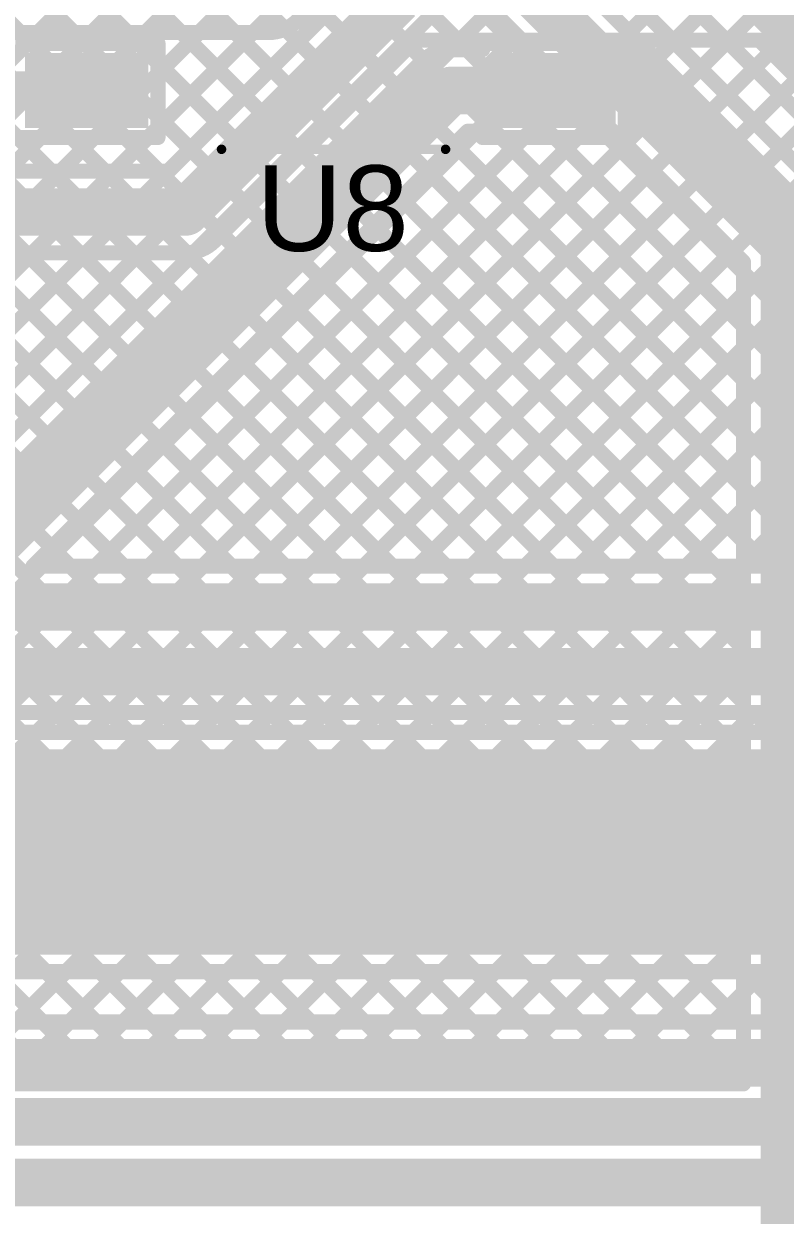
# Model space of a CAD drawing. Header units: millimetres. Extents: x -0.08 to 7.12, y -0.08 to 3.98.
# Drawn here: x 2.893 to 3.294, y 1.366 to 1.993 of the extents above; entities that cross this region are included whole.
import ezdxf

# ---------------------------------------------------------------- set-up
doc = ezdxf.new("R2010")
doc.units = ezdxf.units.MM
doc.header["$MEASUREMENT"] = 0
for name, color, linetype in [('BottomLayer', 5, 'Continuous'), ('TopLayer', 1, 'Continuous'), ('TopOverlay', 2, 'Continuous'), ('TopPaste', 8, 'Continuous'), ('TopSolder', 216, 'Continuous'), ('ViaHoleLayer', 16, 'Continuous')]:
    doc.layers.add(name, color=color, linetype=linetype)
doc.styles.add('Arial', font='arial.ttf', dxfattribs={"height": 0.2})

# ---------------------------------------------------------------- blocks, each defined once
blk = doc.blocks.new('SOP_4_2_54_32')
at = {"layer": 'TopLayer'}
for points in [[(-0.15157, 0.06575), (-0.09449, 0.06575), (-0.09449, 0.03425), (-0.15157, 0.03425)], [(0.09449, 0.06575), (0.15157, 0.06575), (0.15157, 0.03425), (0.09449, 0.03425)], [(-0.15157, -0.03425), (-0.09449, -0.03425), (-0.09449, -0.06575), (-0.15157, -0.06575)], [(0.09449, -0.03425), (0.15157, -0.03425), (0.15157, -0.06575), (0.09449, -0.06575)]]:
    blk.add_hatch(color=1, dxfattribs=at).paths.add_polyline_path(points)
at = {"layer": 'TopPaste'}
for points in [[(-0.15157, 0.06575), (-0.09449, 0.06575), (-0.09449, 0.03425), (-0.15157, 0.03425)], [(0.09449, 0.06575), (0.15157, 0.06575), (0.15157, 0.03425), (0.09449, 0.03425)], [(-0.15157, -0.03425), (-0.09449, -0.03425), (-0.09449, -0.06575), (-0.15157, -0.06575)], [(0.09449, -0.03425), (0.15157, -0.03425), (0.15157, -0.06575), (0.09449, -0.06575)]]:
    blk.add_hatch(color=8, dxfattribs=at).paths.add_polyline_path(points)
at = {"layer": 'TopSolder'}
for points in [[(-0.15557, 0.06975), (-0.09049, 0.06975), (-0.09049, 0.03025), (-0.15557, 0.03025)], [(0.09049, 0.06975), (0.15557, 0.06975), (0.15557, 0.03025), (0.09049, 0.03025)], [(-0.15557, -0.03025), (-0.09049, -0.03025), (-0.09049, -0.06975), (-0.15557, -0.06975)], [(0.09049, -0.03025), (0.15557, -0.03025), (0.15557, -0.06975), (0.09049, -0.06975)]]:
    blk.add_hatch(color=216, dxfattribs=at).paths.add_polyline_path(points)
at = {"layer": 'TopOverlay', "const_width": 0.005}
for points in [[(-0.052, 0.081), (0.066, 0.081)], [(-0.163, 0.048), (-0.163, 0.058)], [(-0.163, 0.058), (-0.158, 0.053)], [(-0.163, 0.048), (-0.158, 0.053)], [(-0.052, -0.081), (0.066, -0.081)]]:
    blk.add_lwpolyline(points, dxfattribs=at)
at = {"layer": 'TopOverlay', "const_width": 0.0025}
for points in [[(-0.05325, 0.081, 1), (-0.05075, 0.081, 1)], [(0.06475, 0.081, 1), (0.06725, 0.081, 1)], [(-0.16425, 0.058, 1), (-0.16175, 0.058, 1)], [(-0.16425, 0.058, 1), (-0.16175, 0.058, 1)], [(-0.16425, 0.048, 1), (-0.16175, 0.048, 1)], [(-0.16425, 0.048, 1), (-0.16175, 0.048, 1)], [(-0.15925, 0.053, 1), (-0.15675, 0.053, 1)], [(-0.15925, 0.053, 1), (-0.15675, 0.053, 1)], [(-0.05325, -0.081, 1), (-0.05075, -0.081, 1)], [(0.06475, -0.081, 1), (0.06725, -0.081, 1)]]:
    blk.add_lwpolyline(points, format="xyb", close=True, dxfattribs=at)

msp = doc.modelspace()

# ---------------------------------------------------------------- hatches: boundary and pattern name
at = {"layer": 'BottomLayer'}
h = msp.add_hatch(color=5, dxfattribs=at)
edge = h.paths.add_edge_path()
edge.add_arc((3.293, 1.446), 0.01181, 0, 360)
at = {"layer": 'TopLayer'}
msp.add_hatch(color=1, dxfattribs=at).paths.add_polyline_path([(2.768, 1.503), (4.714, 1.503), (4.714, 1.611), (2.768, 1.611)])
h = msp.add_hatch(color=1, dxfattribs=at)
edge = h.paths.add_edge_path()
edge.add_arc((3.293, 1.446), 0.01181, 0, 360)
at = {"layer": 'ViaHoleLayer'}
h = msp.add_hatch(color=16, dxfattribs=at)
edge = h.paths.add_edge_path()
edge.add_arc((3.293, 1.446), 0.00591, 0, 360)

# ---------------------------------------------------------------- linework, layer by layer
at = {"layer": 'BottomLayer'}
for points, const_width in [([(2.39821, 2.36832), (3.2721, 1.49443)], 0.008), ([(2.42649, 2.36832), (3.2721, 1.52271)], 0.008), ([(2.45478, 2.36832), (3.2721, 1.551)], 0.008), ([(2.48306, 2.36832), (3.2721, 1.57928)], 0.008), ([(2.51135, 2.36832), (3.2721, 1.60757)], 0.008), ([(2.53963, 2.36832), (3.2721, 1.63585)], 0.008), ([(2.56791, 2.36832), (3.2721, 1.66414)], 0.008), ([(2.5962, 2.36832), (3.2721, 1.69242)], 0.008), ([(2.62448, 2.36832), (3.2721, 1.7207)], 0.008), ([(2.65277, 2.36832), (3.2721, 1.74899)], 0.008), ([(2.68105, 2.36832), (3.2721, 1.77727)], 0.008), ([(2.70934, 2.36832), (3.2721, 1.80556)], 0.008), ([(2.73762, 2.36832), (3.2721, 1.83384)], 0.008), ([(2.7659, 2.36832), (3.2721, 1.86213)], 0.008), ([(2.90733, 2.36832), (3.84065, 1.435)], 0.008), ([(2.51227, 2.22598), (3.2721, 1.46615)], 0.008), ([(3.21189, 1.98864), (3.44639, 2.22314)], 0.008), ([(2.44339, 2.21), (3.21839, 1.435)], 0.008), ([(2.47167, 2.21), (3.24667, 1.435)], 0.008), ([(2.50257, 2.20739), (3.2721, 1.43786)], 0.008), ([(3.22603, 1.9745), (3.45853, 2.20699)], 0.008), ([(2.43738, 2.18773), (3.19011, 1.435)], 0.008), ([(3.06074, 2.18662), (3.81236, 1.435)], 0.008), ([(2.42911, 2.16771), (3.16182, 1.435)], 0.008), ([(3.24018, 1.96036), (3.45078, 2.17096)], 0.008), ([(2.34866, 2.16331), (3.07697, 1.435)], 0.008), ([(2.37694, 2.16331), (3.10525, 1.435)], 0.008), ([(2.40523, 2.16331), (3.13354, 1.435)], 0.008), ([(3.06082, 2.15826), (3.78408, 1.435)], 0.008), ([(3.03932, 2.13081), (3.2936, 1.87653)], 0.025), ([(3.06082, 2.13972), (3.3088, 1.89173)], 0.008), ([(3.25432, 1.94621), (3.4465, 2.1384)], 0.008), ([(3.26846, 1.93207), (3.45913, 2.12274)], 0.008), ([(3.2826, 1.91793), (3.49167, 2.127)], 0.008), ([(3.29674, 1.90379), (3.51996, 2.127)], 0.008), ([(2.67959, 1.76747), (3.02592, 2.1138)], 0.008), ([(3.02411, 2.11561), (3.2721, 1.86762)], 0.008), ([(2.69374, 1.75333), (3.04006, 2.09966)], 0.008), ([(2.70788, 1.73919), (3.05421, 2.08551)], 0.008), ([(2.72202, 1.72504), (3.06835, 2.07137)], 0.008), ([(2.73616, 1.7109), (3.08249, 2.05723)], 0.008), ([(2.7503, 1.69676), (3.09663, 2.04309)], 0.008), ([(2.76445, 1.68262), (3.11078, 2.02895)], 0.008), ([(2.77859, 1.66847), (3.12492, 2.0148)], 0.008), ([(2.79273, 1.65433), (3.13906, 2.00066)], 0.008), ([(2.80687, 1.64019), (3.1532, 1.98652)], 0.008), ([(2.82102, 1.62605), (3.16734, 1.97238)], 0.008), ([(2.8392, 1.61595), (3.18149, 1.95823)], 0.008), ([(2.85766, 1.60613), (3.19563, 1.94409)], 0.008), ([(2.87107, 1.59125), (3.20977, 1.92995)], 0.008), ([(2.87908, 1.57098), (3.22391, 1.91581)], 0.008), ([(2.88016, 1.54377), (3.23805, 1.90167)], 0.008), ([(2.88016, 1.51548), (3.2522, 1.88752)], 0.008), ([(3.2936, 1.15106), (3.2936, 1.87653)], 0.025), ([(2.60693, 1.87675), (3.04868, 1.435)], 0.008), ([(2.88016, 1.4872), (3.26634, 1.87338)], 0.008), ([(3.2721, 1.435), (3.2721, 1.86762)], 0.008), ([(2.88016, 1.45891), (3.2721, 1.85086)], 0.008), ([(2.88453, 1.435), (3.2721, 1.82257)], 0.008), ([(2.91281, 1.435), (3.2721, 1.79429)], 0.008), ([(2.94109, 1.435), (3.2721, 1.766)], 0.008), ([(2.96938, 1.435), (3.2721, 1.73772)], 0.008), ([(2.99766, 1.435), (3.2721, 1.70943)], 0.008), ([(3.02595, 1.435), (3.2721, 1.68115)], 0.008), ([(3.05423, 1.435), (3.2721, 1.65287)], 0.008), ([(3.08252, 1.435), (3.2721, 1.62458)], 0.008), ([(3.1108, 1.435), (3.2721, 1.5963)], 0.008), ([(2.87721, 1.57819), (3.0204, 1.435)], 0.008), ([(3.13908, 1.435), (3.2721, 1.56801)], 0.008), ([(2.88016, 1.54696), (2.99212, 1.435)], 0.008), ([(3.16737, 1.435), (3.2721, 1.53973)], 0.008), ([(2.88016, 1.51868), (2.96383, 1.435)], 0.008), ([(3.19565, 1.435), (3.2721, 1.51144)], 0.008), ([(2.88016, 1.49039), (2.93555, 1.435)], 0.008), ([(3.22394, 1.435), (3.2721, 1.48316)], 0.008), ([(2.88016, 1.46211), (2.90726, 1.435)], 0.008), ([(3.25222, 1.435), (3.2721, 1.45488)], 0.008), ([(2.88016, 1.435), (3.2721, 1.435)], 0.008)]:
    msp.add_lwpolyline(points, dxfattribs=dict(at, const_width=const_width))
for points, const_width in [([(3.1512, 1.98652, 1), (3.1552, 1.98652, 1)], 0.004), ([(3.20989, 1.98864, 1), (3.21389, 1.98864, 1)], 0.004), ([(3.16534, 1.97238, 1), (3.16934, 1.97238, 1)], 0.004), ([(3.22403, 1.9745, 1), (3.22803, 1.9745, 1)], 0.004), ([(3.23818, 1.96036, 1), (3.24218, 1.96036, 1)], 0.004), ([(3.17949, 1.95823, 1), (3.18349, 1.95823, 1)], 0.004), ([(3.19363, 1.94409, 1), (3.19763, 1.94409, 1)], 0.004), ([(3.25232, 1.94621, 1), (3.25632, 1.94621, 1)], 0.004), ([(3.20777, 1.92995, 1), (3.21177, 1.92995, 1)], 0.004), ([(3.26646, 1.93207, 1), (3.27046, 1.93207, 1)], 0.004), ([(3.22191, 1.91581, 1), (3.22591, 1.91581, 1)], 0.004), ([(3.2806, 1.91793, 1), (3.2846, 1.91793, 1)], 0.004), ([(3.29474, 1.90379, 1), (3.29874, 1.90379, 1)], 0.004), ([(3.23605, 1.90167, 1), (3.24005, 1.90167, 1)], 0.004), ([(3.2502, 1.88752, 1), (3.2542, 1.88752, 1)], 0.004), ([(3.28735, 1.87653, 1), (3.29985, 1.87653, 1)], 0.0125), ([(3.28735, 1.87653, 1), (3.29985, 1.87653, 1)], 0.0125), ([(3.26434, 1.87338, 1), (3.26834, 1.87338, 1)], 0.004), ([(3.2701, 1.86762, 1), (3.2741, 1.86762, 1)], 0.004), ([(3.2701, 1.86762, 1), (3.2741, 1.86762, 1)], 0.004), ([(3.2701, 1.86213, 1), (3.2741, 1.86213, 1)], 0.004), ([(3.2701, 1.85086, 1), (3.2741, 1.85086, 1)], 0.004), ([(3.2701, 1.83384, 1), (3.2741, 1.83384, 1)], 0.004), ([(3.2701, 1.82257, 1), (3.2741, 1.82257, 1)], 0.004), ([(3.2701, 1.80556, 1), (3.2741, 1.80556, 1)], 0.004), ([(3.2701, 1.79429, 1), (3.2741, 1.79429, 1)], 0.004), ([(3.2701, 1.77727, 1), (3.2741, 1.77727, 1)], 0.004), ([(3.2701, 1.766, 1), (3.2741, 1.766, 1)], 0.004), ([(3.2701, 1.74899, 1), (3.2741, 1.74899, 1)], 0.004), ([(3.2701, 1.73772, 1), (3.2741, 1.73772, 1)], 0.004), ([(3.2701, 1.7207, 1), (3.2741, 1.7207, 1)], 0.004), ([(3.2701, 1.70943, 1), (3.2741, 1.70943, 1)], 0.004), ([(3.2701, 1.69242, 1), (3.2741, 1.69242, 1)], 0.004), ([(3.2701, 1.68115, 1), (3.2741, 1.68115, 1)], 0.004), ([(3.2701, 1.66414, 1), (3.2741, 1.66414, 1)], 0.004), ([(3.2701, 1.65287, 1), (3.2741, 1.65287, 1)], 0.004), ([(3.2701, 1.63585, 1), (3.2741, 1.63585, 1)], 0.004), ([(3.2701, 1.62458, 1), (3.2741, 1.62458, 1)], 0.004), ([(3.2701, 1.60757, 1), (3.2741, 1.60757, 1)], 0.004), ([(3.2701, 1.5963, 1), (3.2741, 1.5963, 1)], 0.004), ([(3.2701, 1.57928, 1), (3.2741, 1.57928, 1)], 0.004), ([(3.2701, 1.56801, 1), (3.2741, 1.56801, 1)], 0.004), ([(3.2701, 1.551, 1), (3.2741, 1.551, 1)], 0.004), ([(3.2701, 1.53973, 1), (3.2741, 1.53973, 1)], 0.004), ([(3.2701, 1.52271, 1), (3.2741, 1.52271, 1)], 0.004), ([(3.2701, 1.51144, 1), (3.2741, 1.51144, 1)], 0.004), ([(3.2701, 1.49443, 1), (3.2741, 1.49443, 1)], 0.004), ([(3.2701, 1.48316, 1), (3.2741, 1.48316, 1)], 0.004), ([(3.2701, 1.46615, 1), (3.2741, 1.46615, 1)], 0.004), ([(3.2701, 1.45488, 1), (3.2741, 1.45488, 1)], 0.004), ([(2.90526, 1.435, 1), (2.90926, 1.435, 1)], 0.004), ([(2.91081, 1.435, 1), (2.91481, 1.435, 1)], 0.004), ([(2.93355, 1.435, 1), (2.93755, 1.435, 1)], 0.004), ([(2.93909, 1.435, 1), (2.94309, 1.435, 1)], 0.004), ([(2.96183, 1.435, 1), (2.96583, 1.435, 1)], 0.004), ([(2.96738, 1.435, 1), (2.97138, 1.435, 1)], 0.004), ([(2.99012, 1.435, 1), (2.99412, 1.435, 1)], 0.004), ([(2.99566, 1.435, 1), (2.99966, 1.435, 1)], 0.004), ([(3.0184, 1.435, 1), (3.0224, 1.435, 1)], 0.004), ([(3.02395, 1.435, 1), (3.02795, 1.435, 1)], 0.004), ([(3.04668, 1.435, 1), (3.05068, 1.435, 1)], 0.004), ([(3.05223, 1.435, 1), (3.05623, 1.435, 1)], 0.004), ([(3.07497, 1.435, 1), (3.07897, 1.435, 1)], 0.004), ([(3.08052, 1.435, 1), (3.08452, 1.435, 1)], 0.004), ([(3.10325, 1.435, 1), (3.10725, 1.435, 1)], 0.004), ([(3.1088, 1.435, 1), (3.1128, 1.435, 1)], 0.004), ([(3.13154, 1.435, 1), (3.13554, 1.435, 1)], 0.004), ([(3.13708, 1.435, 1), (3.14108, 1.435, 1)], 0.004), ([(3.15982, 1.435, 1), (3.16382, 1.435, 1)], 0.004), ([(3.16537, 1.435, 1), (3.16937, 1.435, 1)], 0.004), ([(3.18811, 1.435, 1), (3.19211, 1.435, 1)], 0.004), ([(3.19365, 1.435, 1), (3.19765, 1.435, 1)], 0.004), ([(3.21639, 1.435, 1), (3.22039, 1.435, 1)], 0.004), ([(3.22194, 1.435, 1), (3.22594, 1.435, 1)], 0.004), ([(3.24467, 1.435, 1), (3.24867, 1.435, 1)], 0.004), ([(3.25022, 1.435, 1), (3.25422, 1.435, 1)], 0.004), ([(3.2701, 1.43786, 1), (3.2741, 1.43786, 1)], 0.004), ([(3.2701, 1.435, 1), (3.2741, 1.435, 1)], 0.004), ([(3.2701, 1.435, 1), (3.2741, 1.435, 1)], 0.004)]:
    msp.add_lwpolyline(points, format="xyb", close=True, dxfattribs=dict(at, const_width=const_width))
at = {"layer": 'TopLayer'}
for points, const_width in [([(2.96905, 1.9155), (3.09005, 2.0365)], 0.008), ([(3.0372, 1.9948), (3.07891, 2.0365)], 0.008), ([(2.96943, 1.9155), (3.07513, 2.0212)], 0.008), ([(2.97833, 1.894), (3.09033, 2.006)], 0.025), ([(3.28933, 2.006), (3.33733, 1.958)], 0.025), ([(2.74981, 1.9885), (3.022, 1.9885)], 0.008), ([(2.89116, 1.9885), (2.89692, 1.98275)], 0.008), ([(2.89487, 1.98275), (2.90062, 1.9885)], 0.008), ([(2.91945, 1.9885), (2.9252, 1.98275)], 0.008), ([(2.92316, 1.98275), (2.92891, 1.9885)], 0.008), ([(2.94773, 1.9885), (2.95349, 1.98275)], 0.008), ([(2.95144, 1.98275), (2.95719, 1.9885)], 0.008), ([(2.96374, 1.96676), (2.98548, 1.9885)], 0.008), ([(2.96374, 1.93848), (3.01376, 1.9885)], 0.008), ([(2.97602, 1.9885), (3.00922, 1.9553)], 0.008), ([(2.98732, 1.7075), (3.26432, 1.9845)], 0.008), ([(2.99354, 1.8788), (3.09924, 1.9845)], 0.008), ([(3.0043, 1.9885), (3.02337, 1.96944)], 0.008), ([(3.03073, 1.99035), (3.03751, 1.98358)], 0.008), ([(3.09924, 1.9845), (3.28043, 1.9845)], 0.008), ([(3.1179, 1.9795), (3.1229, 1.9845)], 0.008), ([(3.12144, 1.9845), (3.12644, 1.9795)], 0.008), ([(3.2098, 1.95827), (3.23604, 1.9845)], 0.008), ([(3.23458, 1.9845), (3.47984, 1.73924)], 0.008), ([(3.26286, 1.9845), (3.49398, 1.75338)], 0.008), ([(3.28043, 1.9845), (3.32213, 1.9428)], 0.008), ([(2.88865, 1.98275), (2.96374, 1.98275)], 0.008), ([(2.96374, 1.93325), (2.96374, 1.98275)], 0.008), ([(3.0156, 1.7075), (3.28652, 1.97841)], 0.008), ([(3.0962, 1.98146), (3.10365, 1.97401)], 0.008), ([(3.118, 1.9795), (3.13472, 1.9795)], 0.008), ([(3.13472, 1.98275), (3.2098, 1.98275)], 0.008), ([(3.13472, 1.9795), (3.13472, 1.98275)], 0.008), ([(3.2098, 1.93325), (3.2098, 1.98275)], 0.008), ([(3.2098, 1.98099), (3.46569, 1.7251)], 0.008), ([(2.86809, 1.7385), (3.1028, 1.9732)], 0.008), ([(2.96374, 1.97249), (2.99508, 1.94115)], 0.008), ([(2.877, 1.717), (3.118, 1.958)], 0.025), ([(3.08205, 1.96732), (3.08948, 1.95989)], 0.008), ([(3.118, 1.958), (3.17226, 1.958)], 0.025), ([(2.86939, 1.958), (2.92613, 1.958)], 0.02), ([(3.04389, 1.7075), (3.30066, 1.96427)], 0.008), ([(3.06791, 1.95317), (3.07534, 1.94575)], 0.008), ([(3.07217, 1.7075), (3.3148, 1.95013)], 0.008), ([(3.2098, 1.9527), (3.45155, 1.71096)], 0.008), ([(2.96374, 1.94421), (2.98094, 1.92701)], 0.008), ([(2.71689, 1.9365), (2.89149, 1.7619)], 0.008), ([(2.74517, 1.9365), (2.90563, 1.77604)], 0.008), ([(2.77346, 1.9365), (2.91978, 1.79018)], 0.008), ([(2.89791, 1.7075), (3.12691, 1.9365)], 0.008), ([(2.90247, 1.7075), (3.13147, 1.9365)], 0.008), ([(2.95851, 1.93325), (2.96374, 1.93848)], 0.008), ([(3.05377, 1.93903), (3.0612, 1.9316)], 0.008), ([(3.10046, 1.7075), (3.33055, 1.9376)], 0.008), ([(3.12691, 1.9365), (3.13472, 1.9365)], 0.008), ([(3.12874, 1.7075), (3.35774, 1.9365)], 0.008), ([(3.13472, 1.93325), (3.13472, 1.9365)], 0.008), ([(3.15703, 1.7075), (3.38603, 1.9365)], 0.008), ([(3.18531, 1.7075), (3.41431, 1.9365)], 0.008), ([(2.88419, 1.9155), (2.90194, 1.93325)], 0.008), ([(2.88865, 1.93325), (2.96374, 1.93325)], 0.008), ([(2.88984, 1.93325), (2.9076, 1.9155)], 0.008), ([(2.91248, 1.9155), (2.93023, 1.93325)], 0.008), ([(2.91813, 1.93325), (2.93588, 1.9155)], 0.008), ([(2.93075, 1.7075), (3.1565, 1.93325)], 0.008), ([(2.94076, 1.9155), (2.95851, 1.93325)], 0.008), ([(2.94641, 1.93325), (2.96416, 1.9155)], 0.008), ([(2.95904, 1.7075), (3.18479, 1.93325)], 0.008), ([(3.11989, 1.92948), (3.34187, 1.7075)], 0.008), ([(3.13472, 1.93325), (3.2098, 1.93325)], 0.008), ([(3.1444, 1.93325), (3.37016, 1.7075)], 0.008), ([(3.17269, 1.93325), (3.39844, 1.7075)], 0.008), ([(3.20097, 1.93325), (3.42672, 1.7075)], 0.008), ([(3.03963, 1.92489), (3.04706, 1.91746)], 0.008), ([(3.21359, 1.7075), (3.43211, 1.92602)], 0.008), ([(2.85594, 1.9155), (2.96943, 1.9155)], 0.008), ([(3.02549, 1.91075), (3.03291, 1.90332)], 0.008), ([(3.10575, 1.91534), (3.31359, 1.7075)], 0.008), ([(2.84703, 1.894), (2.97833, 1.894)], 0.025), ([(3.01134, 1.89661), (3.01877, 1.88918)], 0.008), ([(3.0916, 1.9012), (3.2853, 1.7075)], 0.008), ([(3.24188, 1.7075), (3.43407, 1.89969)], 0.008), ([(3.07746, 1.88706), (3.25702, 1.7075)], 0.008), ([(3.27016, 1.7075), (3.44726, 1.88459)], 0.008), ([(2.9972, 1.88246), (3.00463, 1.87504)], 0.008), ([(2.76376, 1.7385), (2.89776, 1.8725)], 0.008), ([(2.79205, 1.7385), (2.92605, 1.8725)], 0.008), ([(2.82033, 1.7385), (2.95433, 1.8725)], 0.008), ([(2.84703, 1.8725), (2.97833, 1.8725)], 0.008), ([(2.84861, 1.7385), (2.98316, 1.87305)], 0.008), ([(2.86574, 1.8725), (2.93392, 1.80432)], 0.008), ([(2.89403, 1.8725), (2.94806, 1.81847)], 0.008), ([(2.92231, 1.8725), (2.9622, 1.83261)], 0.008), ([(2.9506, 1.8725), (2.97635, 1.84675)], 0.008), ([(2.97887, 1.87251), (2.99049, 1.86089)], 0.008), ([(3.06332, 1.87291), (3.22873, 1.7075)], 0.008), ([(3.04918, 1.85877), (3.20045, 1.7075)], 0.008), ([(3.03504, 1.84463), (3.17216, 1.7075)], 0.008), ([(3.02089, 1.83049), (3.14388, 1.7075)], 0.008), ([(3.00675, 1.81635), (3.1156, 1.7075)], 0.008), ([(2.99261, 1.8022), (3.08731, 1.7075)], 0.008), ([(2.97847, 1.78806), (3.05903, 1.7075)], 0.008), ([(2.96432, 1.77392), (3.03074, 1.7075)], 0.008), ([(2.95018, 1.75978), (3.00246, 1.7075)], 0.008), ([(2.93604, 1.74563), (2.97417, 1.7075)], 0.008), ([(2.9219, 1.73149), (2.94589, 1.7075)], 0.008), ([(2.90776, 1.71735), (2.91761, 1.7075)], 0.008), ([(2.89791, 1.7075), (3.44809, 1.7075)], 0.008), ([(2.379, 1.686), (3.457, 1.686)], 0.025), ([(2.357, 1.652), (4.043, 1.652)], 0.025), ([(2.57591, 1.6305), (4.043, 1.6305)], 0.008), ([(2.88147, 1.6305), (2.89197, 1.62)], 0.008), ([(2.89982, 1.62), (2.91032, 1.6305)], 0.008), ([(2.90975, 1.6305), (2.92025, 1.62)], 0.008), ([(2.9281, 1.62), (2.9386, 1.6305)], 0.008), ([(2.93804, 1.6305), (2.94854, 1.62)], 0.008), ([(2.95639, 1.62), (2.96689, 1.6305)], 0.008), ([(2.96632, 1.6305), (2.97682, 1.62)], 0.008), ([(2.98467, 1.62), (2.99517, 1.6305)], 0.008), ([(2.99461, 1.6305), (3.00511, 1.62)], 0.008), ([(3.01296, 1.62), (3.02346, 1.6305)], 0.008), ([(3.02289, 1.6305), (3.03339, 1.62)], 0.008), ([(3.04124, 1.62), (3.05174, 1.6305)], 0.008), ([(3.05117, 1.6305), (3.06167, 1.62)], 0.008), ([(3.06953, 1.62), (3.08003, 1.6305)], 0.008), ([(3.07946, 1.6305), (3.08996, 1.62)], 0.008), ([(3.09781, 1.62), (3.10831, 1.6305)], 0.008), ([(3.10774, 1.6305), (3.11824, 1.62)], 0.008), ([(3.12609, 1.62), (3.13659, 1.6305)], 0.008), ([(3.13603, 1.6305), (3.14653, 1.62)], 0.008), ([(3.15438, 1.62), (3.16488, 1.6305)], 0.008), ([(3.16431, 1.6305), (3.17481, 1.62)], 0.008), ([(3.18266, 1.62), (3.19316, 1.6305)], 0.008), ([(3.1926, 1.6305), (3.2031, 1.62)], 0.008), ([(3.21095, 1.62), (3.22145, 1.6305)], 0.008), ([(3.22088, 1.6305), (3.23138, 1.62)], 0.008), ([(3.23923, 1.62), (3.24973, 1.6305)], 0.008), ([(3.24916, 1.6305), (3.25966, 1.62)], 0.008), ([(3.26752, 1.62), (3.27802, 1.6305)], 0.008), ([(3.27745, 1.6305), (3.28795, 1.62)], 0.008), ([(3.2958, 1.62), (3.3063, 1.6305)], 0.008), ([(2.759, 1.62), (4.63, 1.62)], 0.008), ([(2.759, 1.494), (4.63, 1.494)], 0.008), ([(2.87655, 1.494), (2.90305, 1.4675)], 0.008), ([(2.88874, 1.4675), (2.91524, 1.494)], 0.008), ([(2.90483, 1.494), (2.93133, 1.4675)], 0.008), ([(2.91703, 1.4675), (2.94353, 1.494)], 0.008), ([(2.93312, 1.494), (2.95962, 1.4675)], 0.008), ([(2.94531, 1.4675), (2.97181, 1.494)], 0.008), ([(2.9614, 1.494), (2.9879, 1.4675)], 0.008), ([(2.97359, 1.4675), (3.00009, 1.494)], 0.008), ([(2.98968, 1.494), (3.01618, 1.4675)], 0.008), ([(3.00188, 1.4675), (3.02838, 1.494)], 0.008), ([(3.01797, 1.494), (3.04447, 1.4675)], 0.008), ([(3.03016, 1.4675), (3.05666, 1.494)], 0.008), ([(3.04625, 1.494), (3.07275, 1.4675)], 0.008), ([(3.05845, 1.4675), (3.08495, 1.494)], 0.008), ([(3.07454, 1.494), (3.10104, 1.4675)], 0.008), ([(3.08673, 1.4675), (3.11323, 1.494)], 0.008), ([(3.10282, 1.494), (3.12932, 1.4675)], 0.008), ([(3.11502, 1.4675), (3.14152, 1.494)], 0.008), ([(3.13111, 1.494), (3.15761, 1.4675)], 0.008), ([(3.1433, 1.4675), (3.1698, 1.494)], 0.008), ([(3.15939, 1.494), (3.18589, 1.4675)], 0.008), ([(3.17158, 1.4675), (3.19808, 1.494)], 0.008), ([(3.18767, 1.494), (3.21417, 1.4675)], 0.008), ([(3.19987, 1.4675), (3.22637, 1.494)], 0.008), ([(3.21596, 1.494), (3.24246, 1.4675)], 0.008), ([(3.22815, 1.4675), (3.25465, 1.494)], 0.008), ([(3.24424, 1.494), (3.27074, 1.4675)], 0.008), ([(3.25644, 1.4675), (3.28294, 1.494)], 0.008), ([(3.27253, 1.494), (3.30031, 1.46622)], 0.008), ([(3.28472, 1.4675), (3.31122, 1.494)], 0.008), ([(2.64129, 1.4675), (3.293, 1.4675)], 0.008), ([(2.424, 1.446), (3.293, 1.446)], 0.025), ([(2.392, 1.415), (3.965, 1.415)], 0.025), ([(2.364, 1.383), (4.582, 1.383)], 0.025)]:
    msp.add_lwpolyline(points, dxfattribs=dict(at, const_width=const_width))
at = {"layer": 'TopLayer', "const_width": 0.008}
for points in [[(3.0372, 1.9948, -0.198912), (3.022, 1.9885)], [(3.0372, 1.9948, -0.198912), (3.022, 1.9885)], [(3.1028, 1.9732, -0.198912), (3.118, 1.9795)], [(3.1028, 1.9732, -0.198912), (3.118, 1.9795)], [(2.99354, 1.8788, -0.198912), (2.97833, 1.8725)], [(2.99354, 1.8788, -0.198912), (2.97833, 1.8725)], [(3.293, 1.4675, -0.414214), (3.3145, 1.446)]]:
    msp.add_lwpolyline(points, format="xyb", dxfattribs=at)
at = {"layer": 'TopLayer'}
for points, const_width in [([(3.0352, 1.9948, 1), (3.0392, 1.9948, 1)], 0.004), ([(3.0352, 1.9948, 1), (3.0392, 1.9948, 1)], 0.004), ([(3.0352, 1.9948, 1), (3.0392, 1.9948, 1)], 0.004), ([(2.88916, 1.9885, 1), (2.89316, 1.9885, 1)], 0.004), ([(2.89862, 1.9885, 1), (2.90262, 1.9885, 1)], 0.004), ([(2.91745, 1.9885, 1), (2.92145, 1.9885, 1)], 0.004), ([(2.92691, 1.9885, 1), (2.93091, 1.9885, 1)], 0.004), ([(2.94573, 1.9885, 1), (2.94973, 1.9885, 1)], 0.004), ([(2.95519, 1.9885, 1), (2.95919, 1.9885, 1)], 0.004), ([(2.97402, 1.9885, 1), (2.97802, 1.9885, 1)], 0.004), ([(2.98348, 1.9885, 1), (2.98748, 1.9885, 1)], 0.004), ([(3.0023, 1.9885, 1), (3.0063, 1.9885, 1)], 0.004), ([(3.01176, 1.9885, 1), (3.01576, 1.9885, 1)], 0.004), ([(3.02, 1.9885, 1), (3.024, 1.9885, 1)], 0.004), ([(3.02, 1.9885, 1), (3.024, 1.9885, 1)], 0.004), ([(3.02, 1.9885, 1), (3.024, 1.9885, 1)], 0.004), ([(3.02873, 1.99035, 1), (3.03273, 1.99035, 1)], 0.004), ([(3.09724, 1.9845, 1), (3.10124, 1.9845, 1)], 0.004), ([(3.09724, 1.9845, 1), (3.10124, 1.9845, 1)], 0.004), ([(3.11944, 1.9845, 1), (3.12344, 1.9845, 1)], 0.004), ([(3.1209, 1.9845, 1), (3.1249, 1.9845, 1)], 0.004), ([(3.23258, 1.9845, 1), (3.23658, 1.9845, 1)], 0.004), ([(3.23404, 1.9845, 1), (3.23804, 1.9845, 1)], 0.004), ([(3.26086, 1.9845, 1), (3.26486, 1.9845, 1)], 0.004), ([(3.26232, 1.9845, 1), (3.26632, 1.9845, 1)], 0.004), ([(3.27843, 1.9845, 1), (3.28243, 1.9845, 1)], 0.004), ([(3.27843, 1.9845, 1), (3.28243, 1.9845, 1)], 0.004), ([(2.89287, 1.98275, 1), (2.89687, 1.98275, 1)], 0.004), ([(2.89492, 1.98275, 1), (2.89892, 1.98275, 1)], 0.004), ([(2.92116, 1.98275, 1), (2.92516, 1.98275, 1)], 0.004), ([(2.9232, 1.98275, 1), (2.9272, 1.98275, 1)], 0.004), ([(2.94944, 1.98275, 1), (2.95344, 1.98275, 1)], 0.004), ([(2.95149, 1.98275, 1), (2.95549, 1.98275, 1)], 0.004), ([(2.96174, 1.98275, 1), (2.96574, 1.98275, 1)], 0.004), ([(2.96174, 1.98275, 1), (2.96574, 1.98275, 1)], 0.004), ([(3.03551, 1.98358, 1), (3.03951, 1.98358, 1)], 0.004), ([(3.0942, 1.98146, 1), (3.0982, 1.98146, 1)], 0.004), ([(3.1159, 1.9795, 1), (3.1199, 1.9795, 1)], 0.004), ([(3.116, 1.9795, 1), (3.12, 1.9795, 1)], 0.004), ([(3.116, 1.9795, 1), (3.12, 1.9795, 1)], 0.004), ([(3.116, 1.9795, 1), (3.12, 1.9795, 1)], 0.004), ([(3.12444, 1.9795, 1), (3.12844, 1.9795, 1)], 0.004), ([(3.13272, 1.98275, 1), (3.13672, 1.98275, 1)], 0.004), ([(3.13272, 1.98275, 1), (3.13672, 1.98275, 1)], 0.004), ([(3.13272, 1.9795, 1), (3.13672, 1.9795, 1)], 0.004), ([(3.13272, 1.9795, 1), (3.13672, 1.9795, 1)], 0.004), ([(3.2078, 1.98275, 1), (3.2118, 1.98275, 1)], 0.004), ([(3.2078, 1.98275, 1), (3.2118, 1.98275, 1)], 0.004), ([(3.2078, 1.98099, 1), (3.2118, 1.98099, 1)], 0.004), ([(3.28452, 1.97841, 1), (3.28852, 1.97841, 1)], 0.004), ([(2.96174, 1.97249, 1), (2.96574, 1.97249, 1)], 0.004), ([(3.1008, 1.9732, 1), (3.1048, 1.9732, 1)], 0.004), ([(3.1008, 1.9732, 1), (3.1048, 1.9732, 1)], 0.004), ([(3.1008, 1.9732, 1), (3.1048, 1.9732, 1)], 0.004), ([(3.10165, 1.97401, 1), (3.10565, 1.97401, 1)], 0.004), ([(2.96174, 1.96676, 1), (2.96574, 1.96676, 1)], 0.004), ([(3.02136, 1.96944, 1), (3.02536, 1.96944, 1)], 0.004), ([(3.08005, 1.96732, 1), (3.08405, 1.96732, 1)], 0.004), ([(3.11175, 1.958, 1), (3.12425, 1.958, 1)], 0.0125), ([(3.11175, 1.958, 1), (3.12425, 1.958, 1)], 0.0125), ([(3.16601, 1.958, 1), (3.17851, 1.958, 1)], 0.0125), ([(2.92113, 1.958, 1), (2.93113, 1.958, 1)], 0.01), ([(3.08748, 1.95989, 1), (3.09148, 1.95989, 1)], 0.004), ([(3.00722, 1.9553, 1), (3.01122, 1.9553, 1)], 0.004), ([(3.06591, 1.95317, 1), (3.06991, 1.95317, 1)], 0.004), ([(3.2078, 1.95827, 1), (3.2118, 1.95827, 1)], 0.004), ([(3.2078, 1.9527, 1), (3.2118, 1.9527, 1)], 0.004), ([(2.96174, 1.94421, 1), (2.96574, 1.94421, 1)], 0.004), ([(2.99308, 1.94115, 1), (2.99708, 1.94115, 1)], 0.004), ([(3.07334, 1.94575, 1), (3.07734, 1.94575, 1)], 0.004), ([(2.96174, 1.93848, 1), (2.96574, 1.93848, 1)], 0.004), ([(2.96174, 1.93848, 1), (2.96574, 1.93848, 1)], 0.004), ([(3.05177, 1.93903, 1), (3.05577, 1.93903, 1)], 0.004), ([(3.12491, 1.9365, 1), (3.12891, 1.9365, 1)], 0.004), ([(3.12491, 1.9365, 1), (3.12891, 1.9365, 1)], 0.004), ([(3.12947, 1.9365, 1), (3.13347, 1.9365, 1)], 0.004), ([(3.13272, 1.9365, 1), (3.13672, 1.9365, 1)], 0.004), ([(3.13272, 1.9365, 1), (3.13672, 1.9365, 1)], 0.004), ([(2.88784, 1.93325, 1), (2.89184, 1.93325, 1)], 0.004), ([(2.89994, 1.93325, 1), (2.90394, 1.93325, 1)], 0.004), ([(2.91613, 1.93325, 1), (2.92013, 1.93325, 1)], 0.004), ([(2.92823, 1.93325, 1), (2.93223, 1.93325, 1)], 0.004), ([(2.94441, 1.93325, 1), (2.94841, 1.93325, 1)], 0.004), ([(2.95651, 1.93325, 1), (2.96051, 1.93325, 1)], 0.004), ([(2.95651, 1.93325, 1), (2.96051, 1.93325, 1)], 0.004), ([(2.96174, 1.93325, 1), (2.96574, 1.93325, 1)], 0.004), ([(2.96174, 1.93325, 1), (2.96574, 1.93325, 1)], 0.004), ([(3.0592, 1.9316, 1), (3.0632, 1.9316, 1)], 0.004), ([(3.11789, 1.92948, 1), (3.12189, 1.92948, 1)], 0.004), ([(3.13272, 1.93325, 1), (3.13672, 1.93325, 1)], 0.004), ([(3.13272, 1.93325, 1), (3.13672, 1.93325, 1)], 0.004), ([(3.1424, 1.93325, 1), (3.1464, 1.93325, 1)], 0.004), ([(3.1545, 1.93325, 1), (3.1585, 1.93325, 1)], 0.004), ([(3.17069, 1.93325, 1), (3.17469, 1.93325, 1)], 0.004), ([(3.18279, 1.93325, 1), (3.18679, 1.93325, 1)], 0.004), ([(3.19897, 1.93325, 1), (3.20297, 1.93325, 1)], 0.004), ([(3.2078, 1.93325, 1), (3.2118, 1.93325, 1)], 0.004), ([(3.2078, 1.93325, 1), (3.2118, 1.93325, 1)], 0.004), ([(2.97894, 1.92701, 1), (2.98294, 1.92701, 1)], 0.004), ([(3.03763, 1.92489, 1), (3.04163, 1.92489, 1)], 0.004), ([(2.9056, 1.9155, 1), (2.9096, 1.9155, 1)], 0.004), ([(2.91048, 1.9155, 1), (2.91448, 1.9155, 1)], 0.004), ([(2.93388, 1.9155, 1), (2.93788, 1.9155, 1)], 0.004), ([(2.93876, 1.9155, 1), (2.94276, 1.9155, 1)], 0.004), ([(2.96216, 1.9155, 1), (2.96616, 1.9155, 1)], 0.004), ([(2.96705, 1.9155, 1), (2.97105, 1.9155, 1)], 0.004), ([(2.96743, 1.9155, 1), (2.97143, 1.9155, 1)], 0.004), ([(2.96743, 1.9155, 1), (2.97143, 1.9155, 1)], 0.004), ([(3.04506, 1.91746, 1), (3.04906, 1.91746, 1)], 0.004), ([(3.02349, 1.91075, 1), (3.02749, 1.91075, 1)], 0.004), ([(3.10375, 1.91534, 1), (3.10775, 1.91534, 1)], 0.004), ([(3.03091, 1.90332, 1), (3.03491, 1.90332, 1)], 0.004), ([(2.97208, 1.894, 1), (2.98458, 1.894, 1)], 0.0125), ([(2.97208, 1.894, 1), (2.98458, 1.894, 1)], 0.0125), ([(3.00934, 1.89661, 1), (3.01334, 1.89661, 1)], 0.004), ([(3.0896, 1.9012, 1), (3.0936, 1.9012, 1)], 0.004), ([(3.01677, 1.88918, 1), (3.02077, 1.88918, 1)], 0.004), ([(3.07546, 1.88706, 1), (3.07946, 1.88706, 1)], 0.004), ([(2.99154, 1.8788, 1), (2.99554, 1.8788, 1)], 0.004), ([(2.99154, 1.8788, 1), (2.99554, 1.8788, 1)], 0.004), ([(2.99154, 1.8788, 1), (2.99554, 1.8788, 1)], 0.004), ([(2.9952, 1.88246, 1), (2.9992, 1.88246, 1)], 0.004), ([(2.89203, 1.8725, 1), (2.89603, 1.8725, 1)], 0.004), ([(2.89576, 1.8725, 1), (2.89976, 1.8725, 1)], 0.004), ([(2.92031, 1.8725, 1), (2.92431, 1.8725, 1)], 0.004), ([(2.92405, 1.8725, 1), (2.92805, 1.8725, 1)], 0.004), ([(2.9486, 1.8725, 1), (2.9526, 1.8725, 1)], 0.004), ([(2.95233, 1.8725, 1), (2.95633, 1.8725, 1)], 0.004), ([(2.97633, 1.8725, 1), (2.98033, 1.8725, 1)], 0.004), ([(2.97633, 1.8725, 1), (2.98033, 1.8725, 1)], 0.004), ([(2.97633, 1.8725, 1), (2.98033, 1.8725, 1)], 0.004), ([(2.97687, 1.87251, 1), (2.98087, 1.87251, 1)], 0.004), ([(2.98116, 1.87305, 1), (2.98516, 1.87305, 1)], 0.004), ([(3.00263, 1.87504, 1), (3.00663, 1.87504, 1)], 0.004), ([(3.06132, 1.87291, 1), (3.06532, 1.87291, 1)], 0.004), ([(2.98849, 1.86089, 1), (2.99249, 1.86089, 1)], 0.004), ([(3.04718, 1.85877, 1), (3.05118, 1.85877, 1)], 0.004), ([(2.97435, 1.84675, 1), (2.97835, 1.84675, 1)], 0.004), ([(3.03304, 1.84463, 1), (3.03704, 1.84463, 1)], 0.004), ([(2.9602, 1.83261, 1), (2.9642, 1.83261, 1)], 0.004), ([(3.01889, 1.83049, 1), (3.02289, 1.83049, 1)], 0.004), ([(2.94606, 1.81847, 1), (2.95006, 1.81847, 1)], 0.004), ([(3.00475, 1.81635, 1), (3.00875, 1.81635, 1)], 0.004), ([(2.93192, 1.80432, 1), (2.93592, 1.80432, 1)], 0.004), ([(2.99061, 1.8022, 1), (2.99461, 1.8022, 1)], 0.004), ([(2.91778, 1.79018, 1), (2.92178, 1.79018, 1)], 0.004), ([(2.97647, 1.78806, 1), (2.98047, 1.78806, 1)], 0.004), ([(2.90363, 1.77604, 1), (2.90763, 1.77604, 1)], 0.004), ([(2.96232, 1.77392, 1), (2.96632, 1.77392, 1)], 0.004), ([(2.88949, 1.7619, 1), (2.89349, 1.7619, 1)], 0.004), ([(2.94818, 1.75978, 1), (2.95218, 1.75978, 1)], 0.004), ([(2.93404, 1.74563, 1), (2.93804, 1.74563, 1)], 0.004), ([(2.9199, 1.73149, 1), (2.9239, 1.73149, 1)], 0.004), ([(2.90576, 1.71735, 1), (2.90976, 1.71735, 1)], 0.004), ([(2.89591, 1.7075, 1), (2.89991, 1.7075, 1)], 0.004), ([(2.89591, 1.7075, 1), (2.89991, 1.7075, 1)], 0.004), ([(2.90047, 1.7075, 1), (2.90447, 1.7075, 1)], 0.004), ([(2.91561, 1.7075, 1), (2.91961, 1.7075, 1)], 0.004), ([(2.92875, 1.7075, 1), (2.93275, 1.7075, 1)], 0.004), ([(2.94389, 1.7075, 1), (2.94789, 1.7075, 1)], 0.004), ([(2.95704, 1.7075, 1), (2.96104, 1.7075, 1)], 0.004), ([(2.97217, 1.7075, 1), (2.97617, 1.7075, 1)], 0.004), ([(2.98532, 1.7075, 1), (2.98932, 1.7075, 1)], 0.004), ([(3.00046, 1.7075, 1), (3.00446, 1.7075, 1)], 0.004), ([(3.0136, 1.7075, 1), (3.0176, 1.7075, 1)], 0.004), ([(3.02874, 1.7075, 1), (3.03274, 1.7075, 1)], 0.004), ([(3.04189, 1.7075, 1), (3.04589, 1.7075, 1)], 0.004), ([(3.05703, 1.7075, 1), (3.06103, 1.7075, 1)], 0.004), ([(3.07017, 1.7075, 1), (3.07417, 1.7075, 1)], 0.004), ([(3.08531, 1.7075, 1), (3.08931, 1.7075, 1)], 0.004), ([(3.09846, 1.7075, 1), (3.10246, 1.7075, 1)], 0.004), ([(3.1136, 1.7075, 1), (3.1176, 1.7075, 1)], 0.004), ([(3.12674, 1.7075, 1), (3.13074, 1.7075, 1)], 0.004), ([(3.14188, 1.7075, 1), (3.14588, 1.7075, 1)], 0.004), ([(3.15503, 1.7075, 1), (3.15903, 1.7075, 1)], 0.004), ([(3.17016, 1.7075, 1), (3.17416, 1.7075, 1)], 0.004), ([(3.18331, 1.7075, 1), (3.18731, 1.7075, 1)], 0.004), ([(3.19845, 1.7075, 1), (3.20245, 1.7075, 1)], 0.004), ([(3.21159, 1.7075, 1), (3.21559, 1.7075, 1)], 0.004), ([(3.22673, 1.7075, 1), (3.23073, 1.7075, 1)], 0.004), ([(3.23988, 1.7075, 1), (3.24388, 1.7075, 1)], 0.004), ([(3.25502, 1.7075, 1), (3.25902, 1.7075, 1)], 0.004), ([(3.26816, 1.7075, 1), (3.27216, 1.7075, 1)], 0.004), ([(3.2833, 1.7075, 1), (3.2873, 1.7075, 1)], 0.004), ([(2.90775, 1.6305, 1), (2.91175, 1.6305, 1)], 0.004), ([(2.90832, 1.6305, 1), (2.91232, 1.6305, 1)], 0.004), ([(2.93604, 1.6305, 1), (2.94004, 1.6305, 1)], 0.004), ([(2.9366, 1.6305, 1), (2.9406, 1.6305, 1)], 0.004), ([(2.96432, 1.6305, 1), (2.96832, 1.6305, 1)], 0.004), ([(2.96489, 1.6305, 1), (2.96889, 1.6305, 1)], 0.004), ([(2.99261, 1.6305, 1), (2.99661, 1.6305, 1)], 0.004), ([(2.99317, 1.6305, 1), (2.99717, 1.6305, 1)], 0.004), ([(3.02089, 1.6305, 1), (3.02489, 1.6305, 1)], 0.004), ([(3.02146, 1.6305, 1), (3.02546, 1.6305, 1)], 0.004), ([(3.04917, 1.6305, 1), (3.05317, 1.6305, 1)], 0.004), ([(3.04974, 1.6305, 1), (3.05374, 1.6305, 1)], 0.004), ([(3.07746, 1.6305, 1), (3.08146, 1.6305, 1)], 0.004), ([(3.07803, 1.6305, 1), (3.08203, 1.6305, 1)], 0.004), ([(3.10574, 1.6305, 1), (3.10974, 1.6305, 1)], 0.004), ([(3.10631, 1.6305, 1), (3.11031, 1.6305, 1)], 0.004), ([(3.13403, 1.6305, 1), (3.13803, 1.6305, 1)], 0.004), ([(3.13459, 1.6305, 1), (3.13859, 1.6305, 1)], 0.004), ([(3.16231, 1.6305, 1), (3.16631, 1.6305, 1)], 0.004), ([(3.16288, 1.6305, 1), (3.16688, 1.6305, 1)], 0.004), ([(3.1906, 1.6305, 1), (3.1946, 1.6305, 1)], 0.004), ([(3.19116, 1.6305, 1), (3.19516, 1.6305, 1)], 0.004), ([(3.21888, 1.6305, 1), (3.22288, 1.6305, 1)], 0.004), ([(3.21945, 1.6305, 1), (3.22345, 1.6305, 1)], 0.004), ([(3.24716, 1.6305, 1), (3.25116, 1.6305, 1)], 0.004), ([(3.24773, 1.6305, 1), (3.25173, 1.6305, 1)], 0.004), ([(3.27545, 1.6305, 1), (3.27945, 1.6305, 1)], 0.004), ([(3.27602, 1.6305, 1), (3.28002, 1.6305, 1)], 0.004), ([(2.88997, 1.62, 1), (2.89397, 1.62, 1)], 0.004), ([(2.89782, 1.62, 1), (2.90182, 1.62, 1)], 0.004), ([(2.91825, 1.62, 1), (2.92225, 1.62, 1)], 0.004), ([(2.9261, 1.62, 1), (2.9301, 1.62, 1)], 0.004), ([(2.94654, 1.62, 1), (2.95054, 1.62, 1)], 0.004), ([(2.95439, 1.62, 1), (2.95839, 1.62, 1)], 0.004), ([(2.97482, 1.62, 1), (2.97882, 1.62, 1)], 0.004), ([(2.98267, 1.62, 1), (2.98667, 1.62, 1)], 0.004), ([(3.00311, 1.62, 1), (3.00711, 1.62, 1)], 0.004), ([(3.01096, 1.62, 1), (3.01496, 1.62, 1)], 0.004), ([(3.03139, 1.62, 1), (3.03539, 1.62, 1)], 0.004), ([(3.03924, 1.62, 1), (3.04324, 1.62, 1)], 0.004), ([(3.05967, 1.62, 1), (3.06367, 1.62, 1)], 0.004), ([(3.06753, 1.62, 1), (3.07153, 1.62, 1)], 0.004), ([(3.08796, 1.62, 1), (3.09196, 1.62, 1)], 0.004), ([(3.09581, 1.62, 1), (3.09981, 1.62, 1)], 0.004), ([(3.11624, 1.62, 1), (3.12024, 1.62, 1)], 0.004), ([(3.12409, 1.62, 1), (3.12809, 1.62, 1)], 0.004), ([(3.14453, 1.62, 1), (3.14853, 1.62, 1)], 0.004), ([(3.15238, 1.62, 1), (3.15638, 1.62, 1)], 0.004), ([(3.17281, 1.62, 1), (3.17681, 1.62, 1)], 0.004), ([(3.18066, 1.62, 1), (3.18466, 1.62, 1)], 0.004), ([(3.2011, 1.62, 1), (3.2051, 1.62, 1)], 0.004), ([(3.20895, 1.62, 1), (3.21295, 1.62, 1)], 0.004), ([(3.22938, 1.62, 1), (3.23338, 1.62, 1)], 0.004), ([(3.23723, 1.62, 1), (3.24123, 1.62, 1)], 0.004), ([(3.25766, 1.62, 1), (3.26166, 1.62, 1)], 0.004), ([(3.26552, 1.62, 1), (3.26952, 1.62, 1)], 0.004), ([(3.28595, 1.62, 1), (3.28995, 1.62, 1)], 0.004), ([(3.2938, 1.62, 1), (3.2978, 1.62, 1)], 0.004), ([(2.90283, 1.494, 1), (2.90683, 1.494, 1)], 0.004), ([(2.91324, 1.494, 1), (2.91724, 1.494, 1)], 0.004), ([(2.93112, 1.494, 1), (2.93512, 1.494, 1)], 0.004), ([(2.94153, 1.494, 1), (2.94553, 1.494, 1)], 0.004), ([(2.9594, 1.494, 1), (2.9634, 1.494, 1)], 0.004), ([(2.96981, 1.494, 1), (2.97381, 1.494, 1)], 0.004), ([(2.98768, 1.494, 1), (2.99168, 1.494, 1)], 0.004), ([(2.99809, 1.494, 1), (3.00209, 1.494, 1)], 0.004), ([(3.01597, 1.494, 1), (3.01997, 1.494, 1)], 0.004), ([(3.02638, 1.494, 1), (3.03038, 1.494, 1)], 0.004), ([(3.04425, 1.494, 1), (3.04825, 1.494, 1)], 0.004), ([(3.05466, 1.494, 1), (3.05866, 1.494, 1)], 0.004), ([(3.07254, 1.494, 1), (3.07654, 1.494, 1)], 0.004), ([(3.08295, 1.494, 1), (3.08695, 1.494, 1)], 0.004), ([(3.10082, 1.494, 1), (3.10482, 1.494, 1)], 0.004), ([(3.11123, 1.494, 1), (3.11523, 1.494, 1)], 0.004), ([(3.12911, 1.494, 1), (3.13311, 1.494, 1)], 0.004), ([(3.13952, 1.494, 1), (3.14352, 1.494, 1)], 0.004), ([(3.15739, 1.494, 1), (3.16139, 1.494, 1)], 0.004), ([(3.1678, 1.494, 1), (3.1718, 1.494, 1)], 0.004), ([(3.18567, 1.494, 1), (3.18967, 1.494, 1)], 0.004), ([(3.19608, 1.494, 1), (3.20008, 1.494, 1)], 0.004), ([(3.21396, 1.494, 1), (3.21796, 1.494, 1)], 0.004), ([(3.22437, 1.494, 1), (3.22837, 1.494, 1)], 0.004), ([(3.24224, 1.494, 1), (3.24624, 1.494, 1)], 0.004), ([(3.25265, 1.494, 1), (3.25665, 1.494, 1)], 0.004), ([(3.27053, 1.494, 1), (3.27453, 1.494, 1)], 0.004), ([(3.28094, 1.494, 1), (3.28494, 1.494, 1)], 0.004), ([(2.90105, 1.4675, 1), (2.90505, 1.4675, 1)], 0.004), ([(2.91503, 1.4675, 1), (2.91903, 1.4675, 1)], 0.004), ([(2.92933, 1.4675, 1), (2.93333, 1.4675, 1)], 0.004), ([(2.94331, 1.4675, 1), (2.94731, 1.4675, 1)], 0.004), ([(2.95762, 1.4675, 1), (2.96162, 1.4675, 1)], 0.004), ([(2.97159, 1.4675, 1), (2.97559, 1.4675, 1)], 0.004), ([(2.9859, 1.4675, 1), (2.9899, 1.4675, 1)], 0.004), ([(2.99988, 1.4675, 1), (3.00388, 1.4675, 1)], 0.004), ([(3.01418, 1.4675, 1), (3.01818, 1.4675, 1)], 0.004), ([(3.02816, 1.4675, 1), (3.03216, 1.4675, 1)], 0.004), ([(3.04247, 1.4675, 1), (3.04647, 1.4675, 1)], 0.004), ([(3.05645, 1.4675, 1), (3.06045, 1.4675, 1)], 0.004), ([(3.07075, 1.4675, 1), (3.07475, 1.4675, 1)], 0.004), ([(3.08473, 1.4675, 1), (3.08873, 1.4675, 1)], 0.004), ([(3.09904, 1.4675, 1), (3.10304, 1.4675, 1)], 0.004), ([(3.11302, 1.4675, 1), (3.11702, 1.4675, 1)], 0.004), ([(3.12732, 1.4675, 1), (3.13132, 1.4675, 1)], 0.004), ([(3.1413, 1.4675, 1), (3.1453, 1.4675, 1)], 0.004), ([(3.15561, 1.4675, 1), (3.15961, 1.4675, 1)], 0.004), ([(3.16958, 1.4675, 1), (3.17358, 1.4675, 1)], 0.004), ([(3.18389, 1.4675, 1), (3.18789, 1.4675, 1)], 0.004), ([(3.19787, 1.4675, 1), (3.20187, 1.4675, 1)], 0.004), ([(3.21217, 1.4675, 1), (3.21617, 1.4675, 1)], 0.004), ([(3.22615, 1.4675, 1), (3.23015, 1.4675, 1)], 0.004), ([(3.24046, 1.4675, 1), (3.24446, 1.4675, 1)], 0.004), ([(3.25444, 1.4675, 1), (3.25844, 1.4675, 1)], 0.004), ([(3.26874, 1.4675, 1), (3.27274, 1.4675, 1)], 0.004), ([(3.28272, 1.4675, 1), (3.28672, 1.4675, 1)], 0.004), ([(3.291, 1.4675, 1), (3.295, 1.4675, 1)], 0.004), ([(3.291, 1.4675, 1), (3.295, 1.4675, 1)], 0.004), ([(3.28675, 1.446, 1), (3.29925, 1.446, 1)], 0.0125)]:
    msp.add_lwpolyline(points, format="xyb", close=True, dxfattribs=dict(at, const_width=const_width))

# ---------------------------------------------------------------- block references
msp.add_blockref('SOP_4_2_54_32', (3.04923, 2.008))

# ---------------------------------------------------------------- texts
at = {"layer": 'TopOverlay', "style": 'Arial'}
msp.add_text('U8', height=0.045, dxfattribs=at).set_placement((3.01551, 1.87351))

doc.saveas('drawing.dxf')
